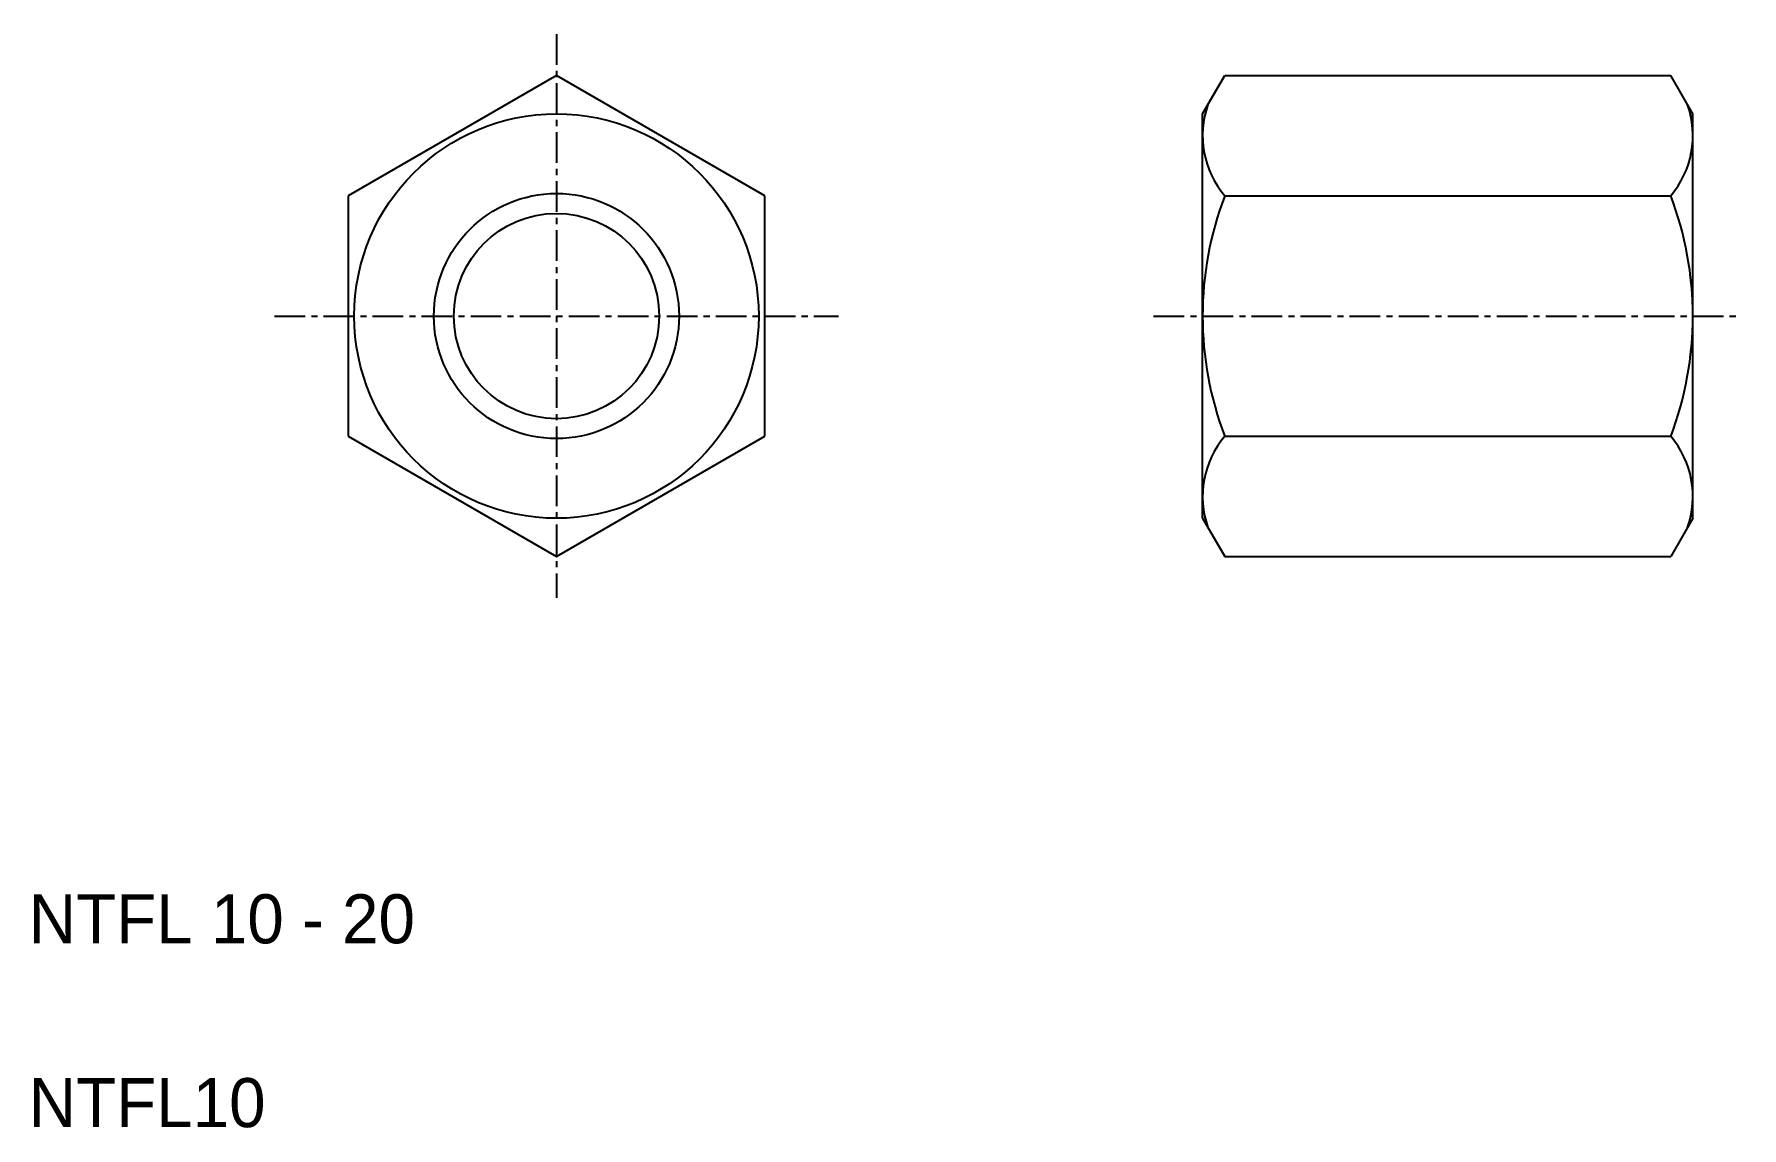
# Model space of a CAD drawing. Extents: x 50.4 to 120.1, y 8.4 to 53.1.
import ezdxf

# ---------------------------------------------------------------- set-up
doc = ezdxf.new("R2010")
doc.units = 0
doc.linetypes.add('CENTER', pattern=[2, 1.25, -0.25, 0.25, -0.25])
doc.layers.get('0').update_dxf_attribs({"linetype": 'CONTINUOUS'})
doc.layers.add('CENTER', color=1, linetype='CENTER')

msp = doc.modelspace()

# ---------------------------------------------------------------- linework, layer by layer
at = {"color": 7, "linetype": 'CONTINUOUS'}
for p, q in [((71.715, 51.38), (63.215, 46.473)), ((80.215, 46.473), (71.715, 51.38)), ((98.075, 49.815), (98.979, 51.38)), ((98.979, 51.38), (117.172, 51.38)), ((118.075, 49.815), (117.172, 51.38)), ((98.075, 33.315), (98.075, 49.815)), ((118.075, 33.315), (118.075, 49.815)), ((75.965, 48.926), (75.965, 48.926)), ((78.09, 47.7), (78.09, 47.7)), ((63.215, 46.473), (63.215, 36.658)), ((80.215, 36.658), (80.215, 46.473)), ((98.979, 46.473), (117.172, 46.473)), ((63.215, 36.658), (71.715, 31.75)), ((71.715, 31.75), (80.215, 36.658)), ((98.979, 36.658), (117.172, 36.658)), ((98.075, 33.315), (98.979, 31.75)), ((118.075, 33.315), (117.172, 31.75)), ((98.979, 31.75), (117.172, 31.75))]:
    msp.add_line(p, q, dxfattribs=at)
for radius in [8.25, 4.188]:
    msp.add_circle((71.715, 41.565), radius, dxfattribs=at)
at = {"color": 3, "linetype": 'CONTINUOUS'}
msp.add_circle((71.715, 41.565), 5, dxfattribs=at)
at = {"color": 7, "linetype": 'CONTINUOUS'}
for centre, radius, start, end in [((101.859, 48.926), 3.784, 160.4299, 220.4299), ((114.292, 48.926), 3.784, 319.5701, 19.5701), ((111.854, 41.565), 13.779, 159.13593, 200.86407), ((104.296, 41.565), 13.779, 339.13593, 20.86407), ((101.859, 34.204), 3.784, 139.5701, 199.5701), ((114.292, 34.204), 3.784, 340.4299, 40.4299)]:
    msp.add_arc(centre, radius, start, end, dxfattribs=at)
at = {"layer": 'CENTER', "color": 1, "linetype": 'CENTER'}
for p, q in [((71.715, 53.065), (71.715, 30.065)), ((60.215, 41.565), (83.215, 41.565)), ((96.075, 41.565), (120.075, 41.565))]:
    msp.add_line(p, q, dxfattribs=at)

# ---------------------------------------------------------------- texts
at = {"color": 7, "linetype": 'CONTINUOUS'}
for s, p in [('NTFL 10 - 20', (50.186, 15.974)), ('NTFL10', (50.186, 8.474))]:
    msp.add_text(s, height=2, dxfattribs=at).set_placement(p)

doc.saveas('drawing.dxf')
